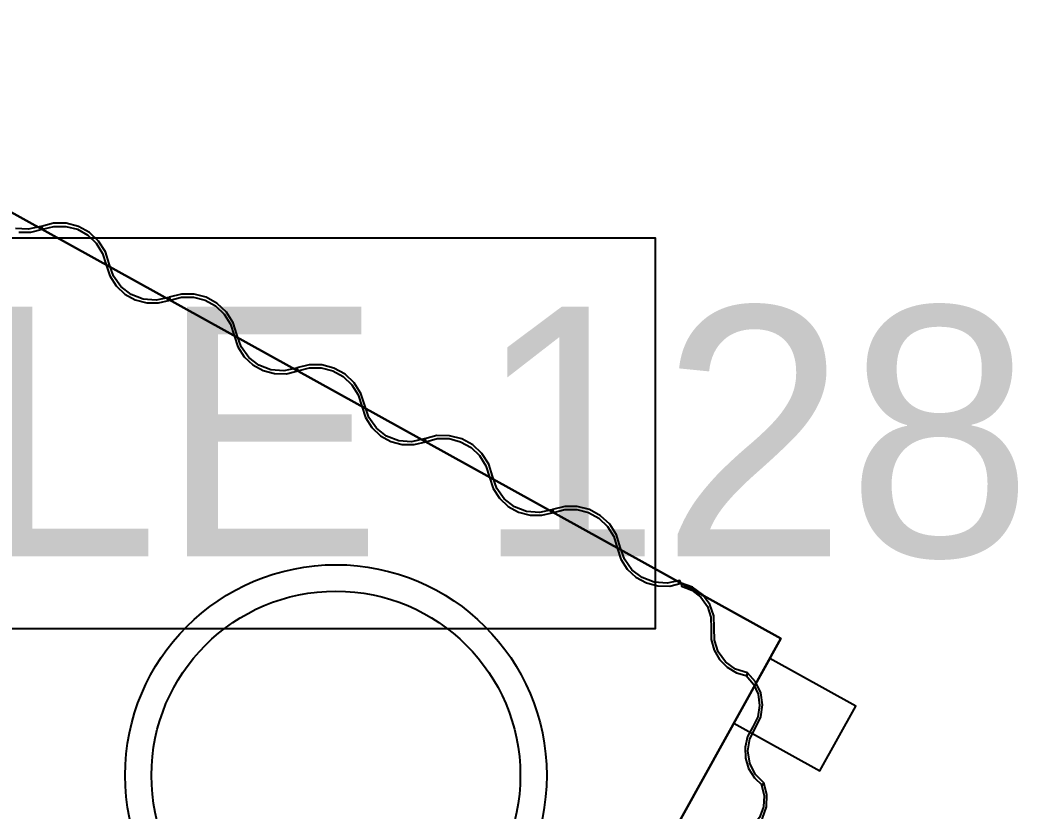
# Model space of a CAD drawing. Header units: metres. Extents: x 2.5 to 42.6, y 0.9 to 31.9.
# Drawn here: x 32.286 to 33.564, y 24.316 to 25.33 of the extents above; entities that cross this region are included whole.
import ezdxf

# ---------------------------------------------------------------- set-up
doc = ezdxf.new("R2010")
doc.units = ezdxf.units.M
for name, color, linetype in [('ARREDI', 9, 'Continuous'), ('PARETI_STRUTTURE', 7, 'Continuous'), ('WAYFINDING_RIQUADRI', 7, 'Continuous'), ('WAYFINDING_TESTI', 7, 'Continuous')]:
    doc.layers.add(name, color=color, linetype=linetype)

msp = doc.modelspace()

# ---------------------------------------------------------------- linework, layer by layer
at = {"layer": 'ARREDI'}
msp.add_lwpolyline([(32.2846, 25.0579), (32.2998, 25.0578), (32.3146, 25.0615), (32.3128, 25.065), (32.2966, 25.0615), (32.2801, 25.0627)], dxfattribs=at)
for points in [[(32.3964, 25.0161), (32.4011, 25.0017), (32.4093, 24.9889), (32.4203, 24.9784), (32.4336, 24.9711), (32.4483, 24.9672), (32.4635, 24.9671), (32.4782, 24.9708), (32.4764, 24.9743), (32.4603, 24.9707), (32.4437, 24.972), (32.4283, 24.978), (32.4152, 24.9881), (32.4056, 25.0015), (32.4002, 25.0172), (32.3953, 25.0326), (32.3867, 25.0462), (32.3749, 25.0573), (32.3608, 25.0651), (32.3452, 25.0692), (32.329, 25.0692), (32.3134, 25.0652), (32.3146, 25.0615), (32.3293, 25.0653), (32.3446, 25.0653), (32.3594, 25.0615), (32.3727, 25.0541), (32.3837, 25.0436), (32.3918, 25.0307)], [(32.5601, 24.9254), (32.5648, 24.911), (32.5729, 24.8981), (32.584, 24.8877), (32.5973, 24.8804), (32.612, 24.8765), (32.6272, 24.8764), (32.6419, 24.8801), (32.6401, 24.8836), (32.6239, 24.88), (32.6074, 24.8813), (32.592, 24.8872), (32.5789, 24.8974), (32.5692, 24.9108), (32.5639, 24.9265), (32.5589, 24.9418), (32.5503, 24.9555), (32.5386, 24.9666), (32.5245, 24.9744), (32.5089, 24.9785), (32.4927, 24.9785), (32.4771, 24.9745), (32.4782, 24.9708), (32.493, 24.9746), (32.5083, 24.9746), (32.523, 24.9708), (32.5364, 24.9634), (32.5474, 24.9529), (32.5555, 24.94)], [(32.7237, 24.8347), (32.7285, 24.8203), (32.7366, 24.8074), (32.7476, 24.797), (32.7609, 24.7896), (32.7756, 24.7858), (32.7908, 24.7857), (32.8056, 24.7893), (32.8038, 24.7928), (32.7876, 24.7893), (32.7711, 24.7906), (32.7556, 24.7965), (32.7425, 24.8066), (32.7329, 24.8201), (32.7275, 24.8358), (32.7226, 24.8511), (32.714, 24.8648), (32.7023, 24.8759), (32.6881, 24.8837), (32.6725, 24.8877), (32.6564, 24.8878), (32.6407, 24.8838), (32.6419, 24.8801), (32.6567, 24.8839), (32.6719, 24.8839), (32.6867, 24.8801), (32.7, 24.8727), (32.7111, 24.8622), (32.7192, 24.8492)], [(32.8874, 24.744), (32.8921, 24.7295), (32.9003, 24.7167), (32.9113, 24.7063), (32.9246, 24.6989), (32.9393, 24.6951), (32.9545, 24.695), (32.9692, 24.6986), (32.9674, 24.7021), (32.9513, 24.6986), (32.9347, 24.6999), (32.9193, 24.7058), (32.9062, 24.7159), (32.8966, 24.7294), (32.8912, 24.745), (32.8863, 24.7604), (32.8777, 24.7741), (32.8659, 24.7852), (32.8518, 24.793), (32.8362, 24.797), (32.82, 24.7971), (32.8044, 24.7931), (32.8056, 24.7893), (32.8203, 24.7932), (32.8356, 24.7932), (32.8503, 24.7893), (32.8637, 24.782), (32.8747, 24.7715), (32.8828, 24.7585)], [(33.0511, 24.6533), (33.0558, 24.6388), (33.0639, 24.626), (33.075, 24.6156), (33.0883, 24.6082), (33.103, 24.6044), (33.1182, 24.6043), (33.1329, 24.6079), (33.1311, 24.6114), (33.1149, 24.6079), (33.0984, 24.6091), (33.083, 24.6151), (33.0699, 24.6252), (33.0602, 24.6387), (33.0548, 24.6543), (33.0499, 24.6697), (33.0413, 24.6834), (33.0296, 24.6944), (33.0155, 24.7023), (32.9998, 24.7063), (32.9837, 24.7064), (32.9681, 24.7024), (32.9692, 24.6986), (32.984, 24.7025), (32.9993, 24.7025), (33.014, 24.6986), (33.0273, 24.6912), (33.0384, 24.6807), (33.0465, 24.6678)], [(33.1753, 24.5506), (33.1746, 24.5661), (33.1694, 24.5808), (33.1601, 24.5934), (33.1476, 24.6027), (33.1329, 24.6079), (33.1331, 24.604), (33.1467, 24.5988), (33.1581, 24.5899), (33.1665, 24.5781), (33.1711, 24.5643), (33.1714, 24.5498), (33.1714, 24.5358), (33.175, 24.5223), (33.182, 24.5102), (33.1918, 24.5002), (33.2039, 24.4932), (33.2174, 24.4894), (33.2177, 24.4932), (33.2026, 24.4979), (33.1898, 24.5071), (33.1804, 24.5198), (33.1754, 24.5348)], [(33.2283, 24.4226), (33.235, 24.4367), (33.2372, 24.4522), (33.2349, 24.4676), (33.2282, 24.4817), (33.2177, 24.4932), (33.216, 24.4896), (33.2256, 24.4787), (33.2316, 24.4655), (33.2334, 24.4511), (33.231, 24.4368), (33.2245, 24.4238), (33.218, 24.4115), (33.2148, 24.3978), (33.2153, 24.3838), (33.2193, 24.3704), (33.2267, 24.3585), (33.2368, 24.3489), (33.2389, 24.3521), (33.2278, 24.3633), (33.2207, 24.3774), (33.2183, 24.3931), (33.221, 24.4086)], [(33.2152, 24.2848), (33.2277, 24.2941), (33.237, 24.3067), (33.2421, 24.3214), (33.2428, 24.337), (33.2389, 24.3521), (33.2358, 24.3497), (33.2391, 24.3356), (33.2382, 24.3211), (33.2331, 24.3076), (33.2242, 24.2961), (33.2124, 24.2876), (33.2008, 24.2798), (33.1917, 24.2692), (33.1856, 24.2566), (33.1829, 24.2429), (33.1838, 24.2289), (33.1883, 24.2157), (33.1916, 24.2175), (33.187, 24.2326), (33.1873, 24.2484), (33.1926, 24.2633), (33.2022, 24.2759)]]:
    msp.add_lwpolyline(points, close=True, dxfattribs=at)
for radius in [0.27, 0.2362]:
    msp.add_circle((32.6906, 24.3616), radius, dxfattribs=at)
at = {"layer": 'PARETI_STRUTTURE'}
for points in [[(30.4712, 26.0832), (33.2607, 24.5371)], [(33.2005, 24.4286), (33.3107, 24.3675), (33.3565, 24.4502), (33.2463, 24.5113)]]:
    msp.add_lwpolyline(points, close=True, dxfattribs=at)
msp.add_lwpolyline([(32.3979, 22.9805), (29.6084, 24.5266), (32.3979, 22.9805), (33.2607, 24.5371), (32.3979, 22.9805)], dxfattribs=at)
at = {"layer": 'WAYFINDING_RIQUADRI'}
msp.add_lwpolyline([(29.5, 24.55), (33.1, 24.55), (33.1, 25.05), (29.5, 25.05)], close=True, dxfattribs=at)

# ---------------------------------------------------------------- texts
at = {"layer": 'WAYFINDING_TESTI', "insert": (31.3, 24.8), "char_height": 0.32, "attachment_point": 5}
msp.add_mtext('AULA INFORMALE 128', dxfattribs=at)

doc.saveas('drawing.dxf')
